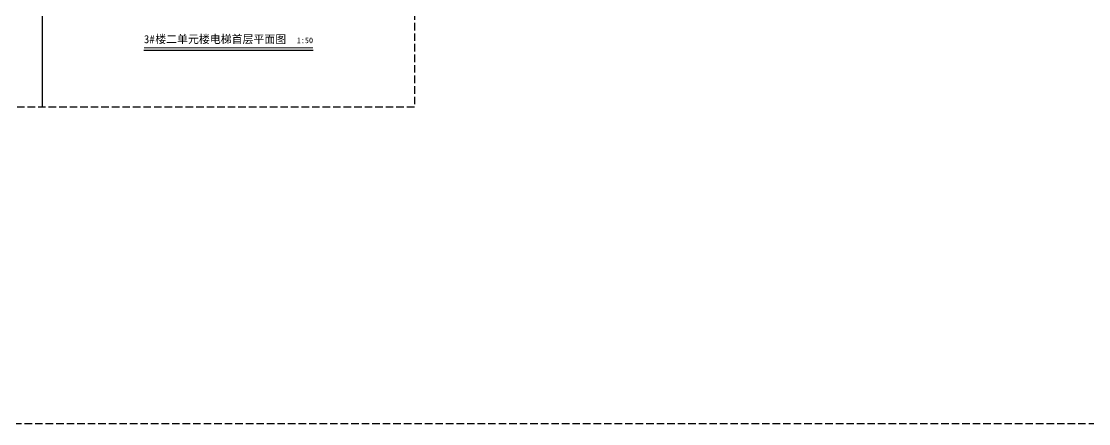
# Model space of a CAD drawing. Extents: x -10817 to 167545, y 26551 to 157048.
# Drawn here: x 25243 to 60700, y 26551 to 39900 of the extents above; entities that cross this region are included whole.
import ezdxf

# ---------------------------------------------------------------- set-up
doc = ezdxf.new("R2010")
doc.units = 0
doc.header["$LTSCALE"] = 1000
doc.header["$MEASUREMENT"] = 0
doc.linetypes.add('DASH', pattern=[0.35, 0.25, -0.1])
doc.layers.get('Defpoints').update_dxf_attribs({"color": 30, "linetype": 'DASH'})
doc.layers.add('A-ANNO-SYMB', color=3, linetype='Continuous')
doc.layers.add('A-ANNO-TEXT', color=7, linetype='Continuous')
doc.styles.get("Standard").update_dxf_attribs({"font": ''})
doc.styles.get('Standard').set_extended_font_data('SimSun')

msp = doc.modelspace()

# ---------------------------------------------------------------- linework, layer by layer
msp.add_lwpolyline([(25950, 37051.2), (25950, 65751.2)])
at = {"layer": 'A-ANNO-SYMB', "const_width": 35}
msp.add_lwpolyline([(29312.6, 39017.6), (34937.4, 39017.6)], dxfattribs=at)
at = {"layer": 'A-ANNO-SYMB'}
msp.add_lwpolyline([(29312.6, 38947.6), (34937.4, 38947.6)], dxfattribs=at)
at = {"layer": 'Defpoints'}
for points in [[(-10000, 26551.2), (167544.9, 26551.2), (167544.9, 88601.2), (-10000, 88601.2)], [(1250, 65751.2), (38300, 65751.2), (38300, 37051.2), (1250, 37051.2)]]:
    msp.add_lwpolyline(points, close=True, dxfattribs=at)

# ---------------------------------------------------------------- texts
at = {"layer": 'A-ANNO-TEXT', "color": 7}
for s, height, p in [('3#', 265.82, (29312.6, 39176.2)), ('楼二单元楼电梯首层平面图', 265.823, (29690.7, 39176.2)), ('1:50', 189.87, (34391.6, 39176.2))]:
    msp.add_text(s, height=height, dxfattribs=at).set_placement(p)

doc.saveas('drawing.dxf')
